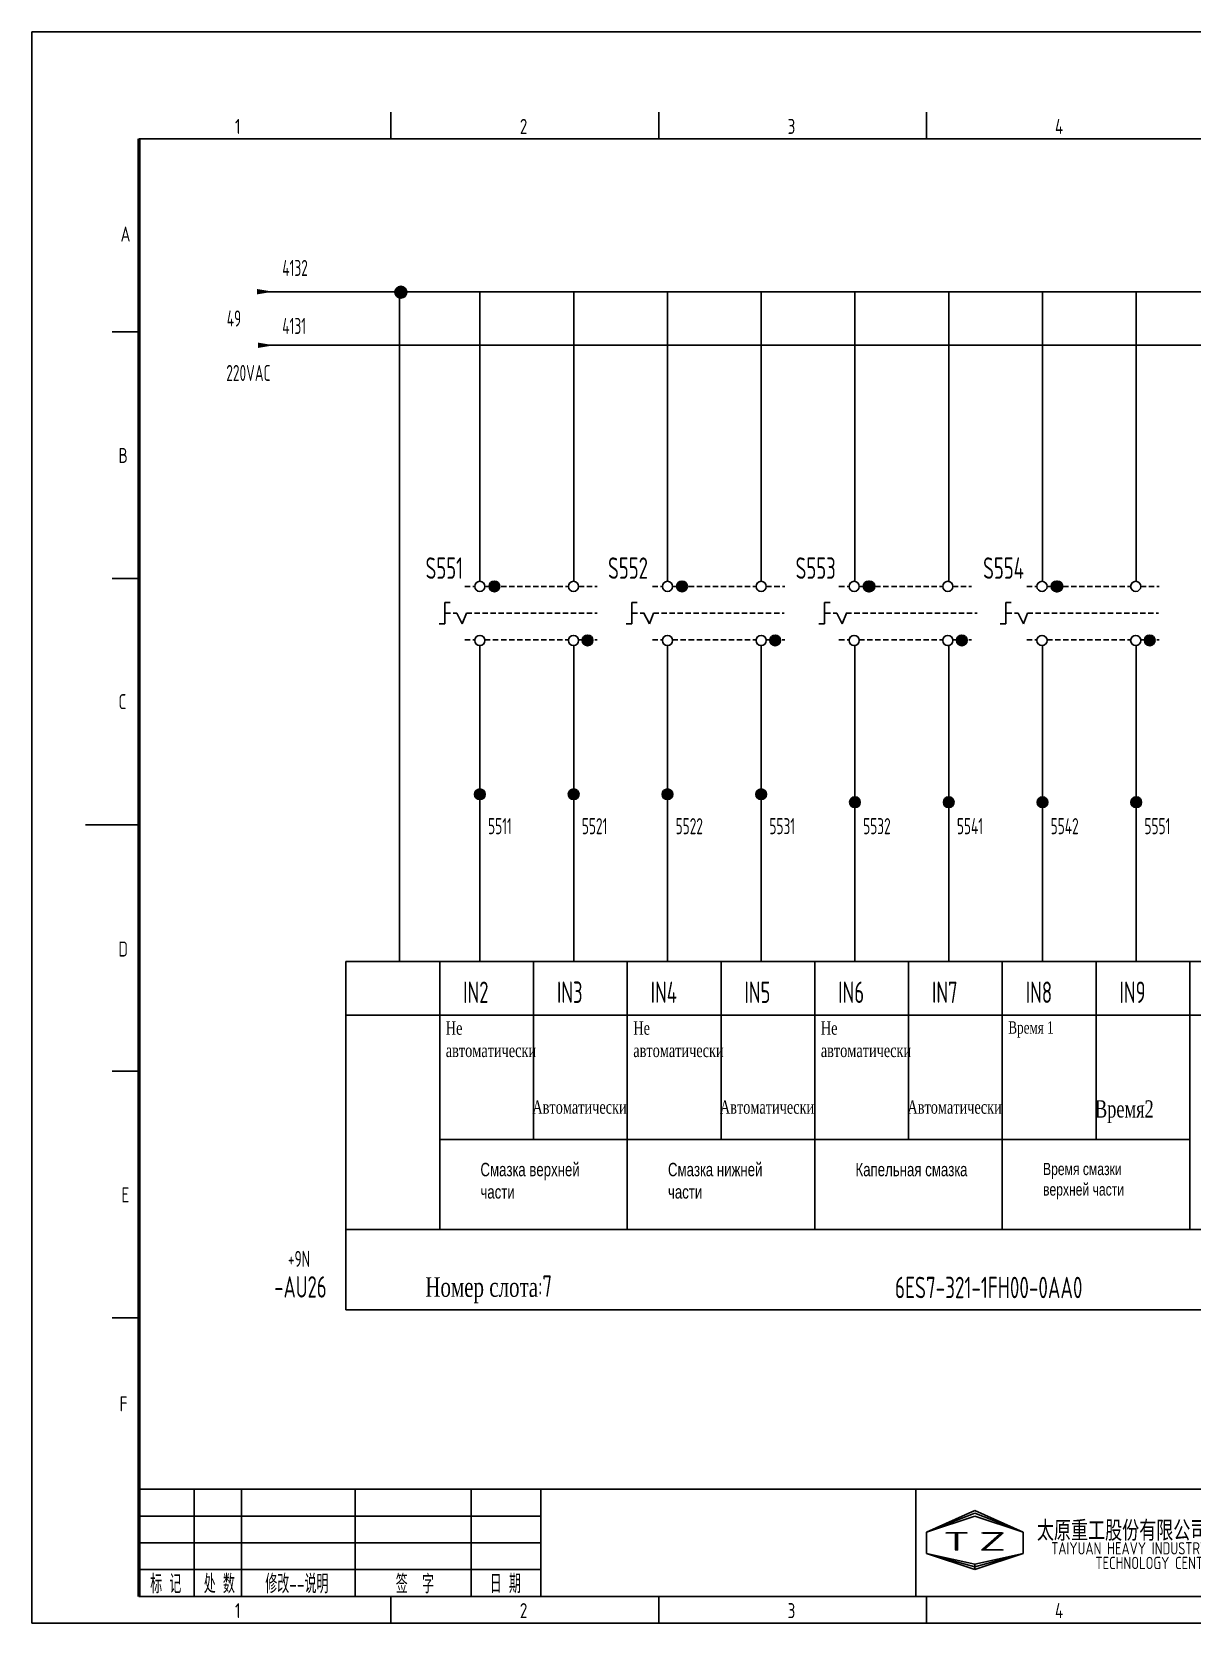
# Model space of a CAD drawing. Extents: x -2005 to 7010, y -1792 to 2924.
# Drawn here: x 3135 to 3351.5, y 436.6 to 733.6 of the extents above; entities that cross this region are included whole.
import ezdxf
from ezdxf.enums import TextEntityAlignment as Align

# ---------------------------------------------------------------- set-up
doc = ezdxf.new("R2010")
doc.units = 0
doc.header["$LTSCALE"] = 2
doc.linetypes.add('DASHED2', pattern=[0.375, 0.25, -0.125])
doc.linetypes.add('HIDDEN', pattern=[0.375, 0.25, -0.125])
doc.layers.get('0').update_dxf_attribs({"linetype": 'CONTINUOUS'})
doc.layers.add('01', color=7, linetype='CONTINUOUS')
doc.layers.add('CONTINUOUS', color=7, linetype='CONTINUOUS')
doc.styles.add('ROMAN', font='ROMANC.shx', dxfattribs={"width": 0.7, "height": 0.7})
doc.styles.get("Standard").update_dxf_attribs({"font": 'isocp.shx', "width": 0.707, "bigfont": 'dfst.shx'})

msp = doc.modelspace()

# ---------------------------------------------------------------- hatches: boundary and pattern name
at = {"linetype": 'HIDDEN'}
h = msp.add_hatch(color=0, dxfattribs=at)
edge = h.paths.add_edge_path()
edge.add_arc((3221.28, 630.06), 1, 0, 360)
h = msp.add_hatch(color=0, dxfattribs=at)
edge = h.paths.add_edge_path()
edge.add_arc((3256.3, 630.06), 1, 0, 360)
h = msp.add_hatch(color=0, dxfattribs=at)
edge = h.paths.add_edge_path()
edge.add_arc((3291.13, 630.06), 1, 0, 360)
h = msp.add_hatch(color=0, dxfattribs=at)
edge = h.paths.add_edge_path()
edge.add_arc((3291.28, 630.06), 1, 0, 360)
h = msp.add_hatch(color=0, dxfattribs=at)
edge = h.paths.add_edge_path()
edge.add_arc((3326.2, 630.06), 1, 0, 360)
h = msp.add_hatch(color=0, dxfattribs=at)
edge = h.paths.add_edge_path()
edge.add_arc((3326.28, 630.06), 1, 0, 360)
h = msp.add_hatch(color=0, dxfattribs=at)
edge = h.paths.add_edge_path()
edge.add_arc((3326.35, 630.06), 1, 0, 360)
h = msp.add_hatch(color=0, dxfattribs=at)
edge = h.paths.add_edge_path()
edge.add_arc((3238.68, 619.98), 1, 0, 360)
h = msp.add_hatch(color=0, dxfattribs=at)
edge = h.paths.add_edge_path()
edge.add_arc((3273.69, 619.98), 1, 0, 360)
h = msp.add_hatch(color=0, dxfattribs=at)
edge = h.paths.add_edge_path()
edge.add_arc((3308.52, 619.98), 1, 0, 360)
h = msp.add_hatch(color=0, dxfattribs=at)
edge = h.paths.add_edge_path()
edge.add_arc((3343.59, 619.98), 1, 0, 360)
h = msp.add_hatch(color=0, dxfattribs=at)
edge = h.paths.add_edge_path()
edge.add_arc((3218.58, 591.26), 1, 0, 360)
h = msp.add_hatch(color=0, dxfattribs=at)
edge = h.paths.add_edge_path()
edge.add_arc((3236.08, 591.26), 1, 0, 360)
h = msp.add_hatch(color=0, dxfattribs=at)
edge = h.paths.add_edge_path()
edge.add_arc((3253.58, 591.26), 1, 0, 360)
h = msp.add_hatch(color=0, dxfattribs=at)
edge = h.paths.add_edge_path()
edge.add_arc((3271.08, 591.26), 1, 0, 360)
h = msp.add_hatch(color=0, dxfattribs=at)
edge = h.paths.add_edge_path()
edge.add_arc((3288.58, 589.77), 1, 0, 360)
h = msp.add_hatch(color=0, dxfattribs=at)
edge = h.paths.add_edge_path()
edge.add_arc((3306.08, 589.77), 1, 0, 360)
h = msp.add_hatch(color=0, dxfattribs=at)
edge = h.paths.add_edge_path()
edge.add_arc((3323.58, 589.77), 1, 0, 360)
h = msp.add_hatch(color=0, dxfattribs=at)
edge = h.paths.add_edge_path()
edge.add_arc((3341.08, 589.77), 1, 0, 360)
at = {"layer": 'CONTINUOUS'}
h = msp.add_hatch(color=256, dxfattribs=at)
edge = h.paths.add_edge_path()
edge.add_arc((3203.83, 684.96), 1.1, 0, 360)

# ---------------------------------------------------------------- linework, layer by layer
at = {"layer": '01', "linetype": 'ByBlock', "ltscale": 2}
for p, q in [((3203.58, 685.06), (3203.58, 560.06)), ((3218.58, 685.06), (3218.58, 631.01)), ((3236.08, 685.06), (3236.08, 631.01)), ((3253.58, 685.06), (3253.58, 631.01)), ((3271.08, 685.06), (3271.08, 631.01)), ((3288.58, 685.06), (3288.58, 631)), ((3306.08, 685.06), (3306.08, 631)), ((3323.58, 685.06), (3323.58, 631.01)), ((3341.08, 685.06), (3341.08, 631.01)), ((3218.58, 619.02), (3218.58, 618.23)), ((3218.58, 619.02), (3218.58, 618.23)), ((3236.08, 619.02), (3236.08, 560.06)), ((3253.59, 619.02), (3253.59, 618.23)), ((3253.59, 619.02), (3253.59, 618.23)), ((3271.08, 619.02), (3271.08, 560.06)), ((3271.08, 619.02), (3271.08, 560.06)), ((3288.58, 619.03), (3288.58, 560.06)), ((3288.58, 619.03), (3288.58, 618.23)), ((3288.58, 619.03), (3288.58, 618.23)), ((3306.08, 619.03), (3306.08, 560.06)), ((3306.08, 619.03), (3306.08, 560.06)), ((3306.08, 619.03), (3306.08, 560.06)), ((3323.58, 619.02), (3323.58, 560.06)), ((3323.58, 619.02), (3323.58, 560.06)), ((3341.08, 619.02), (3341.08, 560.06)), ((3341.08, 619.02), (3341.08, 560.06)), ((3341.08, 619.02), (3341.08, 560.06)), ((3341.08, 619.02), (3341.08, 560.06)), ((3193.58, 550.06), (3526.08, 550.06)), ((3193.58, 510.06), (3193.58, 495.06)), ((3193.58, 495.06), (3526.08, 495.06))]:
    msp.add_line(p, q, dxfattribs=at)
at = {"layer": '01', "linetype": 'Continuous', "ltscale": 2}
for p, q in [((3214.29, 625.08), (3215.3, 623.06)), ((3215.3, 623.06), (3216.06, 625.08)), ((3249.2, 625.08), (3250.22, 623.06)), ((3250.22, 623.06), (3250.98, 625.08)), ((3285.2, 625.08), (3286.21, 623.06)), ((3286.21, 623.06), (3286.97, 625.08)), ((3319.03, 625.08), (3320.05, 623.06)), ((3320.05, 623.06), (3320.81, 625.08))]:
    msp.add_line(p, q, dxfattribs=at)
at = {"layer": '01', "linetype": 'ByBlock', "ltscale": 2}
msp.add_lwpolyline([(3193.58, 560.06), (3526.08, 560.06), (3526.08, 510.06), (3193.58, 510.06)], close=True, dxfattribs=at)
at = {"layer": '01', "linetype": 'Continuous', "ltscale": 2}
for centre in [(3218.58, 630.06), (3236.06, 630.06), (3253.59, 630.06), (3271.08, 630.06), (3288.42, 630.06), (3305.91, 630.06), (3323.49, 630.06), (3340.98, 630.06), (3218.58, 619.96), (3236.06, 619.96), (3253.59, 619.96), (3271.08, 619.96), (3288.42, 619.96), (3305.91, 619.96), (3323.49, 619.96), (3340.98, 619.96)]:
    msp.add_circle(centre, 0.949, dxfattribs=at)
at = {"layer": 'CONTINUOUS', "color": 3}
for p, q in [((3554.95, 733.56), (3134.95, 733.56)), ((3134.95, 733.56), (3134.95, 436.56)), ((3134.95, 436.56), (3554.95, 436.56))]:
    msp.add_line(p, q, dxfattribs=at)
at = {"layer": 'CONTINUOUS', "linetype": 'Continuous'}
for p, q in [((3201.95, 713.56), (3201.95, 718.56)), ((3251.95, 713.56), (3251.95, 718.56)), ((3301.95, 713.56), (3301.95, 718.56)), ((3149.95, 677.56), (3154.95, 677.56)), ((3149.95, 631.56), (3154.95, 631.56)), ((3144.95, 585.56), (3154.95, 585.56)), ((3149.95, 539.56), (3154.95, 539.56)), ((3149.95, 493.56), (3154.95, 493.56)), ((3154.95, 461.56), (3549.95, 461.56)), ((3165.23, 441.56), (3165.23, 461.56)), ((3174.06, 441.56), (3174.06, 461.56)), ((3195.29, 461.56), (3195.29, 441.56)), ((3216.95, 461.56), (3216.95, 441.56)), ((3229.95, 441.56), (3229.95, 461.56)), ((3299.95, 441.56), (3299.95, 461.56)), ((3310.95, 457.56), (3301.95, 453.56)), ((3319.95, 453.56), (3310.95, 457.56)), ((3154.95, 456.56), (3229.95, 456.56)), ((3310.95, 457.06), (3301.95, 453.56)), ((3301.95, 453.56), (3310.95, 456.56)), ((3319.95, 453.56), (3310.95, 457.06)), ((3310.95, 456.56), (3319.95, 453.56)), ((3154.95, 451.56), (3229.95, 451.56)), ((3301.95, 453.56), (3301.95, 449.56)), ((3319.95, 449.56), (3319.95, 453.56)), ((3301.95, 449.56), (3310.95, 446.56)), ((3310.95, 447.56), (3301.95, 449.56)), ((3301.95, 449.56), (3310.95, 447.06)), ((3310.95, 447.06), (3319.95, 449.56)), ((3319.95, 449.56), (3310.95, 446.56)), ((3310.95, 447.56), (3319.95, 449.56)), ((3154.95, 446.56), (3229.95, 446.56)), ((3310.95, 446.56), (3310.95, 447.56)), ((3310.95, 446.56), (3310.95, 447.56)), ((3201.95, 436.56), (3201.95, 441.56)), ((3251.95, 436.56), (3251.95, 441.56)), ((3301.95, 436.56), (3301.95, 441.56))]:
    msp.add_line(p, q, dxfattribs=at)
at = {"layer": 'CONTINUOUS'}
for p, q in [((3154.95, 713.56), (3549.95, 713.56)), ((3178.58, 685.06), (3533.58, 685.06)), ((3178.58, 675.06), (3533.58, 675.06)), ((3221.28, 630.02), (3221.28, 630.02)), ((3256.3, 630.02), (3256.3, 630.02)), ((3291.13, 630.02), (3291.13, 630.02)), ((3291.28, 630.02), (3291.28, 630.02)), ((3326.2, 630.02), (3326.2, 630.02)), ((3326.35, 630.02), (3326.35, 630.02)), ((3212.01, 627.06), (3213.02, 627.06)), ((3212.01, 627.06), (3212.01, 623.06)), ((3246.92, 627.06), (3246.92, 623.06)), ((3246.92, 627.06), (3247.93, 627.06)), ((3282.92, 627.06), (3283.93, 627.06)), ((3282.92, 627.06), (3282.92, 623.06)), ((3316.75, 627.06), (3317.76, 627.06)), ((3316.75, 627.06), (3316.75, 623.06)), ((3212.01, 623.06), (3210.95, 623.06)), ((3246.92, 623.06), (3245.86, 623.06)), ((3282.92, 623.06), (3281.86, 623.06)), ((3316.75, 623.06), (3315.69, 623.06)), ((3218.58, 619.02), (3218.58, 560.06)), ((3236.08, 619.02), (3236.08, 618.06)), ((3238.68, 619.93), (3238.68, 619.93)), ((3253.58, 619.02), (3253.58, 560.06)), ((3273.69, 619.93), (3273.69, 619.93)), ((3288.58, 619.03), (3288.58, 560.06)), ((3306.08, 619.03), (3306.08, 618.06)), ((3308.52, 619.93), (3308.52, 619.93)), ((3323.58, 619.02), (3323.58, 560.06)), ((3343.59, 619.93), (3343.59, 619.93)), ((3218.58, 591.22), (3218.58, 591.22)), ((3236.08, 591.22), (3236.08, 591.22)), ((3253.58, 591.22), (3253.58, 591.22)), ((3271.08, 591.22), (3271.08, 591.22)), ((3288.58, 589.72), (3288.58, 589.72)), ((3306.08, 589.72), (3306.08, 589.72)), ((3323.58, 589.72), (3323.58, 589.72)), ((3341.08, 589.72), (3341.08, 589.72)), ((3154.95, 441.56), (3549.95, 441.56))]:
    msp.add_line(p, q, dxfattribs=at)
at = {"layer": 'CONTINUOUS', "lineweight": 50}
msp.add_line((3154.95, 713.56), (3154.95, 441.56), dxfattribs=at)
at = {"layer": 'CONTINUOUS', "linetype": 'HIDDEN', "ltscale": 2}
for p, q in [((3215.75, 630.06), (3217.63, 630.06)), ((3219.53, 630.06), (3235.12, 630.06)), ((3237.01, 630.06), (3240.46, 630.06)), ((3250.77, 630.06), (3252.64, 630.06)), ((3254.54, 630.06), (3270.13, 630.06)), ((3272.03, 630.06), (3275.48, 630.06)), ((3285.6, 630.06), (3287.47, 630.06)), ((3289.37, 630.06), (3304.96, 630.06)), ((3306.86, 630.06), (3310.31, 630.06)), ((3320.67, 630.06), (3322.54, 630.06)), ((3324.44, 630.06), (3340.03, 630.06)), ((3341.93, 630.06), (3345.37, 630.06)), ((3212.09, 625.06), (3214.3, 625.06)), ((3216.06, 625.06), (3240.46, 625.06)), ((3247.01, 625.06), (3249.21, 625.06)), ((3250.97, 625.06), (3275.37, 625.06)), ((3283, 625.06), (3285.21, 625.06)), ((3286.96, 625.06), (3311.37, 625.06)), ((3316.83, 625.06), (3319.04, 625.06)), ((3320.8, 625.06), (3345.2, 625.06)), ((3215.75, 620.06), (3217.63, 620.06)), ((3219.52, 620.06), (3235.12, 620.06)), ((3237.01, 620.06), (3240.46, 620.06)), ((3250.77, 620.06), (3252.65, 620.06)), ((3254.54, 620.06), (3270.14, 620.06)), ((3272.02, 620.06), (3275.48, 620.06)), ((3285.6, 620.06), (3287.48, 620.06)), ((3289.37, 620.06), (3304.97, 620.06)), ((3306.85, 620.06), (3310.31, 620.06)), ((3320.67, 620.06), (3322.55, 620.06)), ((3324.44, 620.06), (3340.03, 620.06)), ((3341.92, 620.06), (3345.37, 620.06))]:
    msp.add_line(p, q, dxfattribs=at)
at = {"layer": 'CONTINUOUS', "color": 0}
for p, q in [((3211.08, 560.06), (3211.08, 510.06)), ((3228.58, 560.06), (3228.58, 526.84)), ((3246.08, 560.06), (3246.08, 510.06)), ((3263.58, 560.06), (3263.58, 526.84)), ((3281.08, 560.06), (3281.08, 510.06)), ((3298.58, 560.06), (3298.58, 526.84)), ((3316.08, 560.06), (3316.08, 510.06)), ((3333.58, 560.06), (3333.58, 526.84)), ((3351.08, 560.06), (3351.08, 510.06)), ((3211.08, 526.84), (3246.08, 526.84)), ((3246.08, 526.84), (3281.08, 526.84)), ((3281.08, 526.84), (3316.08, 526.84)), ((3316.08, 526.84), (3351.08, 526.84))]:
    msp.add_line(p, q, dxfattribs=at)
at = {"layer": 'CONTINUOUS'}
for centre, radius in [((3203.83, 684.96), 1.1), ((3221.28, 630.06), 1), ((3256.3, 630.06), 1), ((3291.13, 630.06), 1), ((3291.28, 630.06), 1), ((3326.2, 630.06), 1), ((3326.28, 630.06), 1), ((3326.35, 630.06), 1), ((3238.68, 619.98), 1), ((3273.69, 619.98), 1), ((3308.52, 619.98), 1), ((3343.59, 619.98), 1), ((3218.58, 591.26), 1), ((3236.08, 591.26), 1), ((3253.58, 591.26), 1), ((3271.08, 591.26), 1), ((3288.58, 589.77), 1), ((3306.08, 589.77), 1), ((3323.58, 589.77), 1), ((3341.08, 589.77), 1)]:
    msp.add_circle(centre, radius, dxfattribs=at)
for points in [[(3176.98, 685.56), (3176.98, 684.56), (3179.98, 685.06)], [(3177.16, 675.56), (3177.16, 674.56), (3180.16, 675.06)]]:
    msp.add_solid(points, dxfattribs=at)

# ---------------------------------------------------------------- texts
at = {"linetype": 'ByBlock', "ltscale": 2, "width": 0.67}
msp.add_text('+9N', height=3, dxfattribs=at).set_placement((3182.76, 503.05))
at = {"layer": '01', "linetype": 'DASHED2', "ltscale": 2, "attachment_point": 1}
for s, insert, char_height, width in [('{\\fTimes New Roman|b0|i0|c204|p18;Не автоматически}', (3212.21, 548.88), 2.5, 14.3196), ('{\\fTimes New Roman|b0|i0|c204|p18;Не автоматически}', (3247.21, 548.88), 2.5, 14.3196), ('{\\fTimes New Roman|b0|i0|c204|p18;Не автоматически}', (3282.21, 548.88), 2.5, 14.3196), ('{\\fTimes New Roman|b0|i0|c204|p18;\\H0.9167x;Время\\fTimes New Roman|b0|i0|c238|p18; 1}', (3317.21, 548.88), 2.5, 14.3196), ('{\\fTimes New Roman|b0|i0|c204|p18;\\H0.71429x;Автоматически\\H1.2834x; }', (3228.37, 534.14), 3.5, 11.7583), ('{\\fTimes New Roman|b0|i0|c204|p18;\\H0.71429x;Автоматически\\H1.2834x; }', (3263.37, 534.14), 3.5, 11.7583), ('{\\fTimes New Roman|b0|i0|c204|p18;\\H0.71429x;Автоматически\\H1.2834x; }', (3298.37, 534.14), 3.5, 11.7583), ('{\\fTimes New Roman|b0|i0|c204|p18;\\H0.9167x;Время\\fTimes New Roman|b0|i0|c238|p18;\\H1x;2\\fTimes New Roman|b0|i0|c204|p18; }', (3333.37, 534.14), 3.5, 11.7583), ('{\\fArial|b0|i0|c204|p34;Смазка верхней части}', (3218.68, 522.47), 2.5, 20.0597), ('{\\fArial|b0|i0|c204|p34;Смазка нижней части}', (3253.68, 522.47), 2.5, 20.0597), ('{\\fArial|b0|i0|c204|p34;Капельная смазка}', (3288.68, 522.47), 2.5, 22.6519), ('{\\fArial|b0|i0|c204|p34;\\H0.9167x;\\W0.707;Время смазки верхней части\\fArial|b0|i0|c0|p34; }', (3323.68, 522.47), 2.5, 20.0597)]:
    msp.add_mtext(s, dxfattribs=dict(at, insert=insert, char_height=char_height, width=width))
at = {"layer": 'CONTINUOUS', "linetype": 'Continuous', "style": 'ROMAN'}
for s, height, width, p in [('1', 2.8, 0.7, (3172.88, 714.5)), ('2', 2.8, 0.7, (3226.04, 714.5)), ('3', 2.8, 0.7, (3276.01, 714.5)), ('4', 2.8, 0.7, (3325.91, 714.5)), ('A', 2.8, 0.7, (3151.52, 694.41)), ('B', 2.8, 0.7, (3151.13, 653.09)), ('C', 2.8, 0.7, (3151.13, 607.15)), ('D', 2.8, 0.7, (3151.13, 560.98)), ('E', 2.8, 0.7, (3151.69, 515.09)), ('F', 2.8, 0.7, (3151.33, 476.09)), ('T', 3.5, 1.8, (3304.95, 450.06)), ('Z', 3.5, 1.8, (3311.65, 450.06)), ('1', 2.8, 0.7, (3172.88, 437.5)), ('2', 2.8, 0.7, (3226.04, 437.5)), ('3', 2.8, 0.7, (3276.01, 437.5)), ('4', 2.8, 0.7, (3325.91, 437.5))]:
    msp.add_text(s, height=height, dxfattribs=dict(at, width=width)).set_placement(p)
at = {"layer": 'CONTINUOUS', "width": 0.67}
for s, p in [('4132', (3181.7, 687.99)), ('49', (3171.34, 678.56)), ('4131', (3181.7, 677.16)), ('220VAC', (3171.25, 668.39)), ('5511', (3220.11, 583.81)), ('5521', (3237.61, 583.81)), ('5522', (3255.11, 583.81)), ('5531', (3272.61, 583.81)), ('5532', (3290.11, 583.81)), ('5541', (3307.61, 583.81)), ('5542', (3325.11, 583.81)), ('5551', (3342.61, 583.81))]:
    msp.add_text(s, height=3, dxfattribs=at).set_placement(p)
at = {"layer": 'CONTINUOUS', "color": 0, "width": 0.707}
for s, p in [('S551', (3208.44, 631.47)), ('S552', (3242.5, 631.47)), ('S553', (3277.5, 631.47)), ('IN2', (3215.45, 552.31)), ('IN3', (3232.95, 552.31)), ('IN4', (3250.45, 552.31)), ('IN5', (3267.95, 552.31)), ('IN6', (3285.45, 552.31)), ('IN7', (3302.95, 552.31)), ('IN8', (3320.45, 552.31)), ('IN9', (3337.95, 552.31)), ('-AU26', (3180.2, 497.32))]:
    msp.add_text(s, height=4, dxfattribs=at).set_placement(p)
at = {"layer": 'CONTINUOUS', "color": 1, "width": 0.707}
msp.add_text('S554', height=4, dxfattribs=at).set_placement((3312.5, 631.47))
at = {"layer": 'CONTINUOUS', "color": 0, "width": 0.655392}
msp.add_text('6ES7-321-1FH00-0AA0', height=4, dxfattribs=at).set_placement((3296.04, 497.21), (3331.04, 497.21), align=Align.FIT)
at = {"layer": 'CONTINUOUS', "width": 0.67}
for s, p in [('标 记', (3159.95, 444.06)), ('处 数', (3169.95, 444.06)), ('修改--说明', (3184.42, 444.06)), ('签  字', (3206.45, 444.06)), ('日 期', (3223.33, 444.06))]:
    msp.add_text(s, height=3.5, dxfattribs=at).set_placement(p, align=Align.MIDDLE)
at = {"layer": 'CONTINUOUS', "color": 0, "insert": (3208.39, 498.87), "char_height": 4, "width": 130, "attachment_point": 4}
msp.add_mtext('{\\fTimes New Roman|b0|i0|c204|p18;\\H0.9167x;\\C256;Номер слота}:7', dxfattribs=at)
at = {"layer": 'CONTINUOUS', "insert": (3344.81, 451.12), "char_height": 3.3, "width": 50, "attachment_point": 5, "line_spacing_factor": 0.7125}
msp.add_mtext('{\\f宋体|b0|i0|c134|p2;太原重工股份有限公司技术中心\\P\\Fromans.shx;\\H0.6969x;TAIYUAN HEAVY INDUSTRY CO., LTD\\PTECHNOLOGY CENTER}', dxfattribs=at)

doc.saveas('drawing.dxf')
